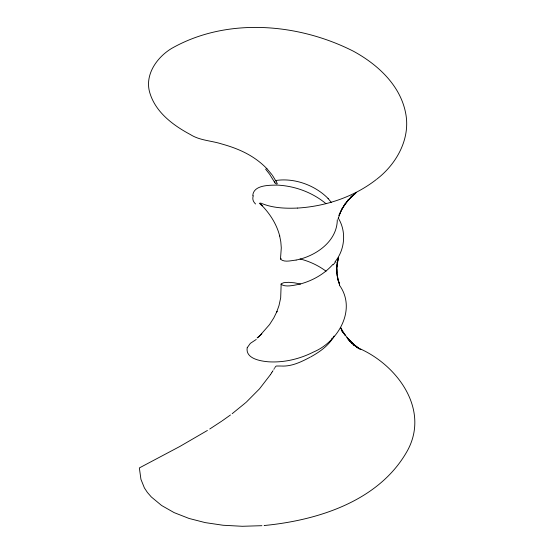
<?xml version="1.0" encoding="UTF-8"?>
<svg xmlns="http://www.w3.org/2000/svg" width="554" height="554" viewBox="0 0 554 554"><rect width="100%" height="100%" fill="white"/><g stroke="black" fill="none" stroke-linecap="round" stroke-linejoin="round"><path stroke-width="0.83" d="M259.611 335.897L269.535 324.589L273.78 317.941L277.014 311.348L276.654 312.186L278.987 305.6L280.684 297.851L281.176 283.786L283.821 282.672L288.648 282.325L294.396 282.81L300.503 284.043M280.449 259.071C284.188 262.762 291.238 260.498 296.044 260.075M274.639 181.442C273.842 183.471 279.493 185.943 276.398 181.892M338.016 259.48L337.102 262.679L338.536 257.596L336.603 267.824L337.248 262.825L336.784 273.572L336.673 268.586L337.815 279.445L336.95 274.375L339.623 284.901L337.905 279.68L339.09 282.997M338.175 218.719L340.668 211.753M247.174 347.836C245.457 358.763 260.671 361.146 268.635 361.81C284.154 362.759 299.804 358.985 313.619 351.97C338.321 341.603 356.991 309.291 339.332 285.04M247.216 347.718L250.346 343.355L256.232 339.47M340.696 211.683L345.1 203.837L342.704 207.798L348.404 199.71L345.184 203.934L352.199 195.839L347.96 200.354L356.208 192.529L350.717 197.342L355.107 193.699M334.076 336.029C328.986 345.412 319.949 351.797 310.801 356.852M275.615 366.443L276.404 366.021L280.643 366.014M275.283 366.983L274.839 367.718M274.382 368.465L273.849 369.324M272.997 370.688L272.616 371.298M272.423 371.602L271.751 372.655M271.605 372.87L271.252 373.41M270.961 373.853L270.518 374.525M270.366 374.753L259.528 388.818L246.599 401.851M334.99 261.848C344.969 249.688 346.617 231.496 338.231 218.034M332.774 264.542C323.993 274.375 311.971 281.017 299.264 284.257C293.758 285.296 285.234 287.54 281.03 284.209M257.949 337.441L261.848 333.82M246.156 402.252L245.796 402.578M245.339 402.98L232.161 413.7M260.318 335.239L257.104 338.002M275.2 180.604C293.752 177.536 314.561 184.898 327.871 198.256M376.796 179.143C396.616 163.936 410.763 138.535 405.639 113.078C400.258 85.046 377.343 64.202 353.237 51.134C298.031 23.15 226.801 17.098 171.692 48.392C156.595 57.464 144.033 75.476 150.065 93.619C156.117 112.711 173.416 125.481 190.361 134.539C199.89 140.612 211.531 140.626 222.078 144.068C229.065 146.014 235.949 148.375 242.507 151.471C251.571 155.722 259.992 161.456 266.917 168.714M376.263 179.565C354.068 196.864 325.773 206.344 297.65 208.062M230.464 414.967L222.383 420.708M221.877 421.061L209.737 429.011M207.418 430.451L179.78 446.503L139.352 467.929L140.938 479.335L144.407 487.942L147.357 492.388L151.311 496.952L161.602 505.49L174.136 512.623L189.046 518.454L205.202 522.609L223.096 525.254L242.32 526.286L261.91 525.684M281.134 258.323L280.483 258.953L281.293 247.901L280.809 241.814L279.569 235.388L279.701 236.011C276.543 223.636 269.265 212.625 260.186 203.775L262.222 205.825L259.341 203.131M310.171 357.191C301.168 361.942 291.605 366.637 281.245 366.035M296.175 260.048C315.676 256.156 337.164 241.509 337.303 219.696M264.957 525.448C318.972 520.116 380.162 500.504 407.834 449.938C430.015 408.097 395.701 363.265 357.039 347.483M264.549 525.483L264.14 525.517M297.63 208.062C285.165 208.581 272.159 208.089 260.574 202.999M300.053 258.953C309.409 261.287 318.328 265.449 326.057 271.218M331.68 338.293L332.76 338.591M355.931 346.354L353.473 344.761L360.848 349.602M358.209 347.808L351.056 342.441L359.352 348.992M356.873 347.026L350.163 341.216M325.946 203.637C312.359 192.377 294.929 185.971 277.346 185.105C269.251 185.23 253.351 184.842 252.762 195.784M354.844 345.668L348.175 339.311L354.844 345.668L346.977 337.608L350.557 341.749L341.306 330.246M266.959 168.762L272.014 174.773M327.961 198.353L328.356 198.782M328.397 198.831L331.334 202.487M265.595 169.102L269.708 174.365L274.923 182.834M342.31 331.555L345.426 335.551L340.779 327.947M272.436 175.355L276.259 181.622M340.475 327.469L342.337 331.299L340.717 327.691M255.588 203.983A68.509 20.789 -6.7 0 1 253.351 195.742M335.405 262.056A42.824 33.559 -32.4 0 1 333.176 264.798M342.434 207.944L339 215.354L342.434 207.944"/></g></svg>
